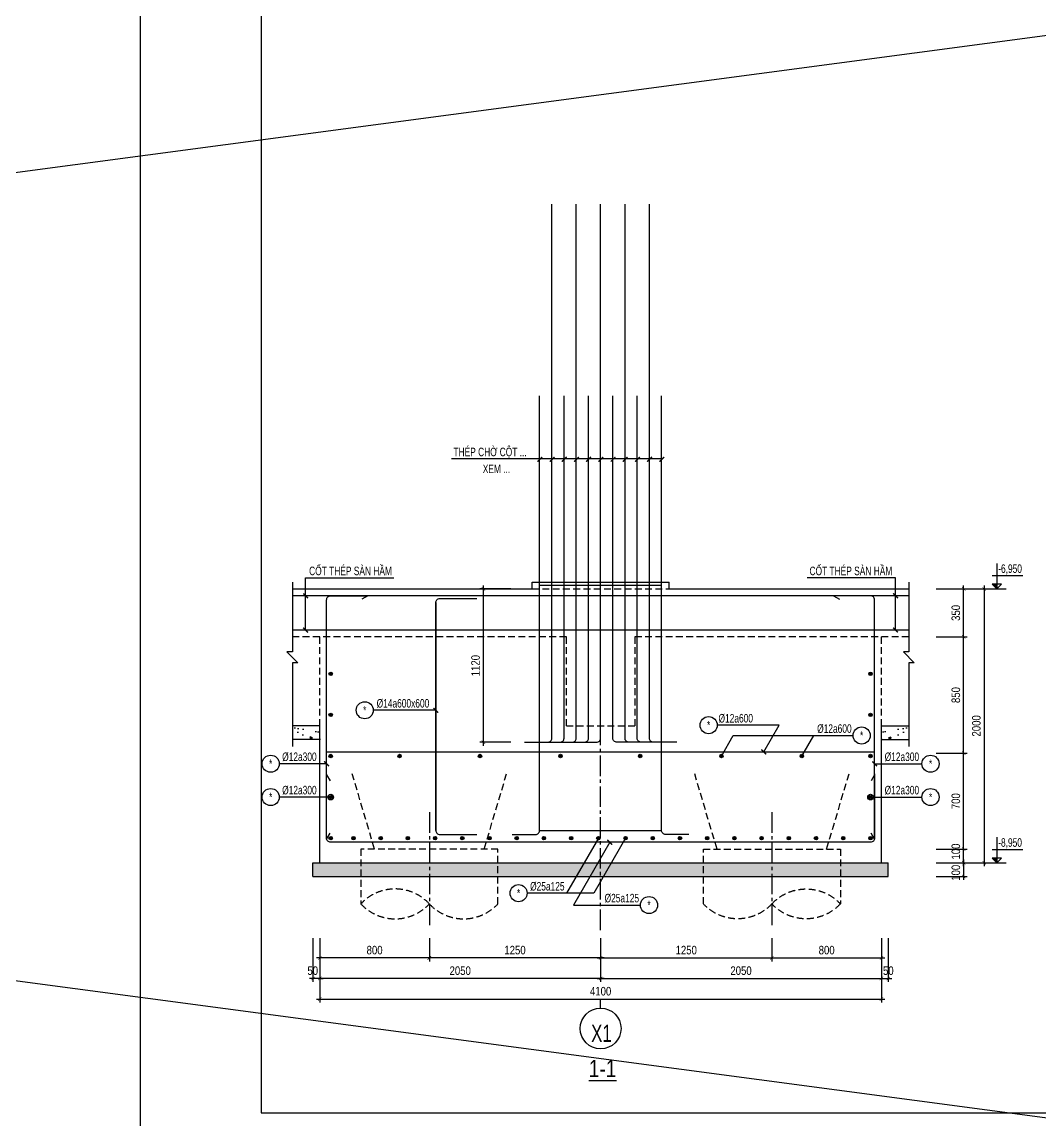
# Model space of a CAD drawing. Extents: x 71 to 2424299, y -14 to 1061502.
# Drawn here: x 1195875 to 1203307, y 486762 to 494781 of the extents above; entities that cross this region are included whole.
import ezdxf
from ezdxf.enums import TextEntityAlignment as Align

# ---------------------------------------------------------------- set-up
doc = ezdxf.new("R2010")
doc.units = 0
doc.header["$LTSCALE"] = 1000
doc.header["$MEASUREMENT"] = 0
doc.header["$PDMODE"] = 3
doc.linetypes.add('CENTER2', pattern=[1.125, 0.75, -0.125, 0.125, -0.125])
doc.linetypes.add('HIDDEN', pattern=[0.375, 0.25, -0.125])
doc.layers.get('0').update_dxf_attribs({"linetype": 'CONTINUOUS'})
doc.layers.get('Defpoints').update_dxf_attribs({"linetype": 'CONTINUOUS'})
for name, color, linetype in [('CDC.01.AXIS', 160, 'CENTER2'), ('CDC.02.DIM', 1, 'CONTINUOUS'), ('CDC.03.BORDER', 3, 'CONTINUOUS'), ('CDC.04.HIDDEN', 8, 'HIDDEN'), ('CDC.05.STEEL', 4, 'CONTINUOUS'), ('CDC.06.TEXT', 2, 'CONTINUOUS'), ('CDC.10.HATCH', 9, 'CONTINUOUS'), ('CDC.11.NOTE', 8, 'CONTINUOUS'), ('CDC.12.PILE', 7, 'CONTINUOUS'), ('CDC.14.STEELNUM', 9, 'CONTINUOUS'), ('KCS_CHI', 1, 'CONTINUOUS')]:
    doc.layers.add(name, color=color, linetype=linetype)
doc.styles.add('ARIAL', font='arial.ttf', dxfattribs={"width": 0.8})
doc.dimstyles.new('25', dxfattribs={"dimscale": 25, "dimtxt": 2.5, "dimasz": 1, "dimexe": 1, "dimexo": 0, "dimgap": 1, "dimtad": 1, "dimdec": 0, "dimdsep": 46, "dimtxsty": 'ARIAL', "dimblk": 'ARCHTICK', "dimcen": 1, "dimdle": 1, "dimclrd": 256, "dimclre": 256, "dimclrt": 2, "dimadec": 0, "dimazin": 0, "dimtfac": 0.00072, "dimtdec": 0, "dimtix": 1, "dimtmove": 2, "dimatfit": 3, "dimldrblk": 'ARCHTICK', "dimfxl": 1, "dimtolj": 1, "dimarcsym": 0})

# ---------------------------------------------------------------- blocks, each defined once
blk = doc.blocks.new('_ArchTick')
at = {"color": 0, "linetype": 'ByBlock', "const_width": 0.15}
blk.add_lwpolyline([(-0.5, -0.5), (0.5, 0.5)], dxfattribs=at)
blk = doc.blocks.new('*D1967')
at = {"layer": 'CDC.02.DIM', "lineweight": -2, "transparency": 16777216}
for p, q in [((1202549.1, 488640.5), (1202774.1, 488640.5)), ((1202749.1, 488665.5), (1202749.1, 488515.5)), ((1202549.1, 488540.5), (1202774.1, 488540.5))]:
    blk.add_line(p, q, dxfattribs=at)
at = {"layer": 'Defpoints', "color": 0, "transparency": 16777216}
for p in [(1202549.1, 488640.5), (1202549.1, 488540.5), (1202749.1, 488540.5)]:
    blk.add_point(p, dxfattribs=at)
at = {"layer": 'CDC.02.DIM', "lineweight": -2, "transparency": 16777216, "xscale": 25, "yscale": 25, "zscale": 25}
for p, rotation in [((1202749.1, 488640.5), 90), ((1202749.1, 488540.5), 270)]:
    blk.add_blockref('_ArchTick', p, dxfattribs=dict(at, rotation=rotation))
at = {"layer": 'CDC.02.DIM', "color": 2, "transparency": 16777216, "insert": (1202692.2, 488567.8), "char_height": 62.5, "attachment_point": 5, "rotation": 90, "style": 'ARIAL'}
blk.add_mtext('\\A1;100', dxfattribs=at)
blk = doc.blocks.new('*D1968')
at = {"layer": 'CDC.02.DIM', "lineweight": -2, "transparency": 16777216}
for p, q in [((1202749.1, 488615.5), (1202749.1, 488765.5)), ((1202549.1, 488740.5), (1202774.1, 488740.5)), ((1202549.1, 488640.5), (1202774.1, 488640.5))]:
    blk.add_line(p, q, dxfattribs=at)
at = {"layer": 'Defpoints', "color": 0, "transparency": 16777216}
for p in [(1202549.1, 488740.5), (1202749.1, 488740.5), (1202549.1, 488640.5)]:
    blk.add_point(p, dxfattribs=at)
at = {"layer": 'CDC.02.DIM', "lineweight": -2, "transparency": 16777216, "xscale": 25, "yscale": 25, "zscale": 25}
for p, rotation in [((1202749.1, 488740.5), 90), ((1202749.1, 488640.5), 270)]:
    blk.add_blockref('_ArchTick', p, dxfattribs=dict(at, rotation=rotation))
at = {"layer": 'CDC.02.DIM', "color": 2, "transparency": 16777216, "insert": (1202692.2, 488722.8), "char_height": 62.5, "attachment_point": 5, "rotation": 90, "style": 'ARIAL'}
blk.add_mtext('\\A1;100', dxfattribs=at)
blk = doc.blocks.new('*D1969')
at = {"layer": 'CDC.02.DIM', "lineweight": -2, "transparency": 16777216}
for p, q in [((1202549.1, 489440.5), (1202774.1, 489440.5)), ((1202749.1, 488715.5), (1202749.1, 489465.5)), ((1202549.1, 488740.5), (1202774.1, 488740.5))]:
    blk.add_line(p, q, dxfattribs=at)
at = {"layer": 'Defpoints', "color": 0, "transparency": 16777216}
for p in [(1202549.1, 489440.5), (1202749.1, 489440.5), (1202549.1, 488740.5)]:
    blk.add_point(p, dxfattribs=at)
at = {"layer": 'CDC.02.DIM', "lineweight": -2, "transparency": 16777216, "xscale": 25, "yscale": 25, "zscale": 25}
for p, rotation in [((1202749.1, 489440.5), 90), ((1202749.1, 488740.5), 270)]:
    blk.add_blockref('_ArchTick', p, dxfattribs=dict(at, rotation=rotation))
at = {"layer": 'CDC.02.DIM', "color": 2, "transparency": 16777216, "insert": (1202692.2, 489090.5), "char_height": 62.5, "attachment_point": 5, "rotation": 90, "style": 'ARIAL'}
blk.add_mtext('\\A1;700', dxfattribs=at)
blk = doc.blocks.new('*D1970')
at = {"layer": 'CDC.02.DIM', "lineweight": -2, "transparency": 16777216}
for p, q in [((1202549.1, 490290.5), (1202774.1, 490290.5)), ((1202749.1, 489415.5), (1202749.1, 490315.5)), ((1202549.1, 489440.5), (1202774.1, 489440.5))]:
    blk.add_line(p, q, dxfattribs=at)
at = {"layer": 'Defpoints', "color": 0, "transparency": 16777216}
for p in [(1202549.1, 490290.5), (1202749.1, 490290.5), (1202549.1, 489440.5)]:
    blk.add_point(p, dxfattribs=at)
at = {"layer": 'CDC.02.DIM', "lineweight": -2, "transparency": 16777216, "xscale": 25, "yscale": 25, "zscale": 25}
for p, rotation in [((1202749.1, 490290.5), 90), ((1202749.1, 489440.5), 270)]:
    blk.add_blockref('_ArchTick', p, dxfattribs=dict(at, rotation=rotation))
at = {"layer": 'CDC.02.DIM', "color": 2, "transparency": 16777216, "insert": (1202692.2, 489865.5), "char_height": 62.5, "attachment_point": 5, "rotation": 90, "style": 'ARIAL'}
blk.add_mtext('\\A1;850', dxfattribs=at)
blk = doc.blocks.new('*D1971')
at = {"layer": 'CDC.02.DIM', "lineweight": -2, "transparency": 16777216}
for p, q in [((1202549.1, 490640.5), (1202774.1, 490640.5)), ((1202749.1, 490265.5), (1202749.1, 490665.5)), ((1202549.1, 490290.5), (1202774.1, 490290.5))]:
    blk.add_line(p, q, dxfattribs=at)
at = {"layer": 'Defpoints', "color": 0, "transparency": 16777216}
for p in [(1202549.1, 490640.5), (1202749.1, 490640.5), (1202549.1, 490290.5)]:
    blk.add_point(p, dxfattribs=at)
at = {"layer": 'CDC.02.DIM', "lineweight": -2, "transparency": 16777216, "xscale": 25, "yscale": 25, "zscale": 25}
for p, rotation in [((1202749.1, 490640.5), 90), ((1202749.1, 490290.5), 270)]:
    blk.add_blockref('_ArchTick', p, dxfattribs=dict(at, rotation=rotation))
at = {"layer": 'CDC.02.DIM', "color": 2, "transparency": 16777216, "insert": (1202692.2, 490465.5), "char_height": 62.5, "attachment_point": 5, "rotation": 90, "style": 'ARIAL'}
blk.add_mtext('\\A1;350', dxfattribs=at)
blk = doc.blocks.new('*D1972')
at = {"layer": 'CDC.02.DIM', "lineweight": -2, "transparency": 16777216}
for p, q in [((1202549.1, 490640.5), (1202924.1, 490640.5)), ((1202899.1, 490665.5), (1202899.1, 488615.5)), ((1202549.1, 488640.5), (1202924.1, 488640.5))]:
    blk.add_line(p, q, dxfattribs=at)
at = {"layer": 'Defpoints', "color": 0, "transparency": 16777216}
for p in [(1202549.1, 490640.5), (1202549.1, 488640.5), (1202899.1, 488640.5)]:
    blk.add_point(p, dxfattribs=at)
at = {"layer": 'CDC.02.DIM', "lineweight": -2, "transparency": 16777216, "xscale": 25, "yscale": 25, "zscale": 25}
for p, rotation in [((1202899.1, 490640.5), 90), ((1202899.1, 488640.5), 270)]:
    blk.add_blockref('_ArchTick', p, dxfattribs=dict(at, rotation=rotation))
at = {"layer": 'CDC.02.DIM', "color": 2, "transparency": 16777216, "insert": (1202842.2, 489640.5), "char_height": 62.5, "attachment_point": 5, "rotation": 90, "style": 'ARIAL'}
blk.add_mtext('\\A1;2000', dxfattribs=at)
blk = doc.blocks.new('*D1973')
at = {"layer": 'CDC.02.DIM', "lineweight": -2, "transparency": 16777216}
for p, q in [((1198049.1, 488090.5), (1198049.1, 487770.7)), ((1200099.1, 488090.5), (1200099.1, 487770.7)), ((1200124.1, 487795.7), (1198024.1, 487795.7))]:
    blk.add_line(p, q, dxfattribs=at)
at = {"layer": 'Defpoints', "color": 0, "transparency": 16777216}
for p in [(1198049.1, 488090.5), (1200099.1, 488090.5), (1198049.1, 487795.7)]:
    blk.add_point(p, dxfattribs=at)
at = {"layer": 'CDC.02.DIM', "lineweight": -2, "transparency": 16777216, "xscale": 25, "yscale": 25, "zscale": 25, "rotation": 180}
blk.add_blockref('_ArchTick', (1198049.1, 487795.7), dxfattribs=at)
at = {"layer": 'CDC.02.DIM', "lineweight": -2, "transparency": 16777216, "xscale": 25, "yscale": 25, "zscale": 25}
blk.add_blockref('_ArchTick', (1200099.1, 487795.7), dxfattribs=at)
at = {"layer": 'CDC.02.DIM', "color": 2, "transparency": 16777216, "insert": (1199074.1, 487852.6), "char_height": 62.5, "attachment_point": 5, "style": 'ARIAL'}
blk.add_mtext('\\A1;2050', dxfattribs=at)
blk = doc.blocks.new('*D1974')
at = {"layer": 'CDC.02.DIM', "lineweight": -2, "transparency": 16777216}
for p, q in [((1200099.1, 488090.5), (1200099.1, 487770.7)), ((1202149.1, 488090.5), (1202149.1, 487770.7)), ((1200074.1, 487795.7), (1202174.1, 487795.7))]:
    blk.add_line(p, q, dxfattribs=at)
at = {"layer": 'Defpoints', "color": 0, "transparency": 16777216}
for p in [(1200099.1, 488090.5), (1202149.1, 488090.5), (1202149.1, 487795.7)]:
    blk.add_point(p, dxfattribs=at)
at = {"layer": 'CDC.02.DIM', "lineweight": -2, "transparency": 16777216, "xscale": 25, "yscale": 25, "zscale": 25, "rotation": 180}
blk.add_blockref('_ArchTick', (1200099.1, 487795.7), dxfattribs=at)
at = {"layer": 'CDC.02.DIM', "lineweight": -2, "transparency": 16777216, "xscale": 25, "yscale": 25, "zscale": 25}
blk.add_blockref('_ArchTick', (1202149.1, 487795.7), dxfattribs=at)
at = {"layer": 'CDC.02.DIM', "color": 2, "transparency": 16777216, "insert": (1201124.1, 487852.6), "char_height": 62.5, "attachment_point": 5, "style": 'ARIAL'}
blk.add_mtext('\\A1;2050', dxfattribs=at)
blk = doc.blocks.new('*D1975')
at = {"layer": 'CDC.02.DIM', "lineweight": -2, "transparency": 16777216}
for p, q in [((1198049.1, 488090.5), (1198049.1, 487620.7)), ((1202149.1, 488090.5), (1202149.1, 487620.7)), ((1198024.1, 487645.7), (1202174.1, 487645.7))]:
    blk.add_line(p, q, dxfattribs=at)
at = {"layer": 'Defpoints', "color": 0, "transparency": 16777216}
for p in [(1198049.1, 488090.5), (1202149.1, 488090.5), (1202149.1, 487645.7)]:
    blk.add_point(p, dxfattribs=at)
at = {"layer": 'CDC.02.DIM', "lineweight": -2, "transparency": 16777216, "xscale": 25, "yscale": 25, "zscale": 25, "rotation": 180}
blk.add_blockref('_ArchTick', (1198049.1, 487645.7), dxfattribs=at)
at = {"layer": 'CDC.02.DIM', "lineweight": -2, "transparency": 16777216, "xscale": 25, "yscale": 25, "zscale": 25}
blk.add_blockref('_ArchTick', (1202149.1, 487645.7), dxfattribs=at)
at = {"layer": 'CDC.02.DIM', "color": 2, "transparency": 16777216, "insert": (1200099.1, 487702.6), "char_height": 62.5, "attachment_point": 5, "style": 'ARIAL'}
blk.add_mtext('\\A1;4100', dxfattribs=at)
blk = doc.blocks.new('*D1976')
at = {"layer": 'CDC.02.DIM', "lineweight": -2, "transparency": 16777216}
for p, q in [((1198849.1, 488090.5), (1198849.1, 487920.7)), ((1200099.1, 488090.5), (1200099.1, 487920.7)), ((1200124.1, 487945.7), (1198824.1, 487945.7))]:
    blk.add_line(p, q, dxfattribs=at)
at = {"layer": 'Defpoints', "color": 0, "transparency": 16777216}
for p in [(1198849.1, 488090.5), (1200099.1, 488090.5), (1198849.1, 487945.7)]:
    blk.add_point(p, dxfattribs=at)
at = {"layer": 'CDC.02.DIM', "lineweight": -2, "transparency": 16777216, "xscale": 25, "yscale": 25, "zscale": 25, "rotation": 180}
blk.add_blockref('_ArchTick', (1198849.1, 487945.7), dxfattribs=at)
at = {"layer": 'CDC.02.DIM', "lineweight": -2, "transparency": 16777216, "xscale": 25, "yscale": 25, "zscale": 25}
blk.add_blockref('_ArchTick', (1200099.1, 487945.7), dxfattribs=at)
at = {"layer": 'CDC.02.DIM', "color": 2, "transparency": 16777216, "insert": (1199474.1, 488002.6), "char_height": 62.5, "attachment_point": 5, "style": 'ARIAL'}
blk.add_mtext('\\A1;1250', dxfattribs=at)
blk = doc.blocks.new('*D1977')
at = {"layer": 'CDC.02.DIM', "lineweight": -2, "transparency": 16777216}
for p, q in [((1197999.1, 488090.5), (1197999.1, 487770.7)), ((1198049.1, 488090.5), (1198049.1, 487770.7)), ((1197999.1, 487795.7), (1197974.1, 487795.7)), ((1198049.1, 487795.7), (1197999.1, 487795.7)), ((1198049.1, 487795.7), (1198074.1, 487795.7))]:
    blk.add_line(p, q, dxfattribs=at)
at = {"layer": 'Defpoints', "color": 0, "transparency": 16777216}
for p in [(1197999.1, 488090.5), (1198049.1, 488090.5), (1197999.1, 487795.7)]:
    blk.add_point(p, dxfattribs=at)
at = {"layer": 'CDC.02.DIM', "lineweight": -2, "transparency": 16777216, "xscale": 25, "yscale": 25, "zscale": 25}
blk.add_blockref('_ArchTick', (1197999.1, 487795.7), dxfattribs=at)
at = {"layer": 'CDC.02.DIM', "lineweight": -2, "transparency": 16777216, "xscale": 25, "yscale": 25, "zscale": 25, "rotation": 180}
blk.add_blockref('_ArchTick', (1198049.1, 487795.7), dxfattribs=at)
at = {"layer": 'CDC.02.DIM', "color": 2, "transparency": 16777216, "insert": (1197997.6, 487852.6), "char_height": 62.5, "attachment_point": 5, "style": 'ARIAL'}
blk.add_mtext('\\A1;50', dxfattribs=at)
blk = doc.blocks.new('*D1978')
at = {"layer": 'CDC.02.DIM', "lineweight": -2, "transparency": 16777216}
for p, q in [((1200099.1, 488090.5), (1200099.1, 487920.7)), ((1201349.1, 488090.5), (1201349.1, 487920.7)), ((1200074.1, 487945.7), (1201374.1, 487945.7))]:
    blk.add_line(p, q, dxfattribs=at)
at = {"layer": 'Defpoints', "color": 0, "transparency": 16777216}
for p in [(1200099.1, 488090.5), (1201349.1, 488090.5), (1201349.1, 487945.7)]:
    blk.add_point(p, dxfattribs=at)
at = {"layer": 'CDC.02.DIM', "lineweight": -2, "transparency": 16777216, "xscale": 25, "yscale": 25, "zscale": 25, "rotation": 180}
blk.add_blockref('_ArchTick', (1200099.1, 487945.7), dxfattribs=at)
at = {"layer": 'CDC.02.DIM', "lineweight": -2, "transparency": 16777216, "xscale": 25, "yscale": 25, "zscale": 25}
blk.add_blockref('_ArchTick', (1201349.1, 487945.7), dxfattribs=at)
at = {"layer": 'CDC.02.DIM', "color": 2, "transparency": 16777216, "insert": (1200724.1, 488002.6), "char_height": 62.5, "attachment_point": 5, "style": 'ARIAL'}
blk.add_mtext('\\A1;1250', dxfattribs=at)
blk = doc.blocks.new('*D1979')
at = {"layer": 'CDC.02.DIM', "lineweight": -2, "transparency": 16777216}
for p, q in [((1202149.1, 488090.5), (1202149.1, 487770.7)), ((1202199.1, 488090.5), (1202199.1, 487770.7)), ((1202124.1, 487795.7), (1202224.1, 487795.7))]:
    blk.add_line(p, q, dxfattribs=at)
at = {"layer": 'Defpoints', "color": 0, "transparency": 16777216}
for p in [(1202149.1, 488090.5), (1202199.1, 488090.5), (1202199.1, 487795.7)]:
    blk.add_point(p, dxfattribs=at)
at = {"layer": 'CDC.02.DIM', "lineweight": -2, "transparency": 16777216, "xscale": 25, "yscale": 25, "zscale": 25, "rotation": 180}
blk.add_blockref('_ArchTick', (1202149.1, 487795.7), dxfattribs=at)
at = {"layer": 'CDC.02.DIM', "lineweight": -2, "transparency": 16777216, "xscale": 25, "yscale": 25, "zscale": 25}
blk.add_blockref('_ArchTick', (1202199.1, 487795.7), dxfattribs=at)
at = {"layer": 'CDC.02.DIM', "color": 2, "transparency": 16777216, "insert": (1202199.1, 487852.6), "char_height": 62.5, "attachment_point": 5, "style": 'ARIAL'}
blk.add_mtext('\\A1;50', dxfattribs=at)
blk = doc.blocks.new('C1000K')
at = {"layer": 'CDC.01.AXIS', "ltscale": 0.2}
blk.add_line((0, 370.1), (0, -474.3), dxfattribs=at)
at = {"layer": 'CDC.04.HIDDEN', "ltscale": 0.2}
for p, q in [((-400, 100), (-563.4, 650)), ((400, 100), (563.4, 650))]:
    blk.add_line(p, q, dxfattribs=at)
blk.add_lwpolyline([(500, -300), (500, 100), (-500, 100), (-500, -300)], dxfattribs=at)
blk.add_lwpolyline([(500, -300, -0.436764), (0, -300, 0.436764), (-500, -300, 0.436764), (0, -300, 0.36397)], format="xyb", dxfattribs=at)
blk = doc.blocks.new('*D1698')
at = {"layer": 'CDC.02.DIM', "lineweight": -2, "transparency": 16777216}
for p, q in [((1199443.1, 490640.5, 0), (1199218.1, 490640.5, 0)), ((1199243.1, 489495.5, 0), (1199243.1, 490665.5, 0)), ((1199443.1, 489520.5, 0), (1199218.1, 489520.5, 0))]:
    blk.add_line(p, q, dxfattribs=at)
at = {"layer": 'Defpoints', "color": 0, "transparency": 16777216}
for p in [(1199243.1, 490640.5, 0), (1199443.1, 490640.5), (1199443.1, 489520.5)]:
    blk.add_point(p, dxfattribs=at)
at = {"layer": 'CDC.02.DIM', "lineweight": -2, "transparency": 16777216, "xscale": 25, "yscale": 25, "zscale": 25}
for p, rotation in [((1199243.1, 490640.5, 0), 90), ((1199243.1, 489520.5, 0), 270)]:
    blk.add_blockref('_ArchTick', p, dxfattribs=dict(at, rotation=rotation))
at = {"layer": 'CDC.02.DIM', "color": 2, "transparency": 16777216, "insert": (1199186.2, 490080.5, 0), "char_height": 62.5, "attachment_point": 5, "rotation": 90, "style": 'ARIAL'}
blk.add_mtext('\\A1;1120', dxfattribs=at)
blk = doc.blocks.new('*D1759')
at = {"layer": 'CDC.02.DIM', "lineweight": -2, "transparency": 16777216}
for p, q in [((1198049.1, 488090.5), (1198049.1, 487920.7)), ((1198849.1, 488090.5), (1198849.1, 487920.7)), ((1198874.1, 487945.7), (1198024.1, 487945.7))]:
    blk.add_line(p, q, dxfattribs=at)
at = {"layer": 'Defpoints', "color": 0, "transparency": 16777216}
for p in [(1198049.1, 488090.5), (1198849.1, 488090.5), (1198049.1, 487945.7)]:
    blk.add_point(p, dxfattribs=at)
at = {"layer": 'CDC.02.DIM', "lineweight": -2, "transparency": 16777216, "xscale": 25, "yscale": 25, "zscale": 25, "rotation": 180}
blk.add_blockref('_ArchTick', (1198049.1, 487945.7), dxfattribs=at)
at = {"layer": 'CDC.02.DIM', "lineweight": -2, "transparency": 16777216, "xscale": 25, "yscale": 25, "zscale": 25}
blk.add_blockref('_ArchTick', (1198849.1, 487945.7), dxfattribs=at)
at = {"layer": 'CDC.02.DIM', "color": 2, "transparency": 16777216, "insert": (1198449.1, 488002.6), "char_height": 62.5, "attachment_point": 5, "style": 'ARIAL'}
blk.add_mtext('\\A1;800', dxfattribs=at)
blk = doc.blocks.new('*D1760')
at = {"layer": 'CDC.02.DIM', "lineweight": -2, "transparency": 16777216}
for p, q in [((1201349.1, 488090.5), (1201349.1, 487920.7)), ((1202149.1, 488090.5), (1202149.1, 487920.7)), ((1201324.1, 487945.7), (1202174.1, 487945.7))]:
    blk.add_line(p, q, dxfattribs=at)
at = {"layer": 'Defpoints', "color": 0, "transparency": 16777216}
for p in [(1201349.1, 488090.5), (1202149.1, 488090.5), (1202149.1, 487945.7)]:
    blk.add_point(p, dxfattribs=at)
at = {"layer": 'CDC.02.DIM', "lineweight": -2, "transparency": 16777216, "xscale": 25, "yscale": 25, "zscale": 25, "rotation": 180}
blk.add_blockref('_ArchTick', (1201349.1, 487945.7), dxfattribs=at)
at = {"layer": 'CDC.02.DIM', "lineweight": -2, "transparency": 16777216, "xscale": 25, "yscale": 25, "zscale": 25}
blk.add_blockref('_ArchTick', (1202149.1, 487945.7), dxfattribs=at)
at = {"layer": 'CDC.02.DIM', "color": 2, "transparency": 16777216, "insert": (1201749.1, 488002.6), "char_height": 62.5, "attachment_point": 5, "style": 'ARIAL'}
blk.add_mtext('\\A1;800', dxfattribs=at)
blk = doc.blocks.new('34')
at = {"color": 4, "elevation": 0}
blk.add_lwpolyline([(1087304.3, 521742.8), (1107165, 521742.8), (1107165, 536023), (1087304.3, 536023)], close=True, dxfattribs=at)
at = {"layer": 'Defpoints', "elevation": 0}
blk.add_lwpolyline([(1086424.2, 521457.2), (1086424.2, 536307.2), (1107449.2, 536307.2), (1107449.2, 521457.2), (1086424.2, 521457.2)], close=True, dxfattribs=at)

msp = doc.modelspace()

# ---------------------------------------------------------------- hatches: boundary and pattern name
at = {"layer": 'CDC.10.HATCH'}
h = msp.add_hatch(dxfattribs=at)
h.set_pattern_fill('AR-CONC', color=256, scale=25, style=0)
h.set_pattern_definition([(130, (2359572.55, -21115.67), (-179.315046, -15.688034), [18.75, -206.25]), (185, (2359572.55, -21115.67), (34.687833, 188.048033), [15, -165]), (79.5486, (2359557.61, -21116.98), (-144.627345, 172.359886), [15.935047, -175.285528]), (133.8158, (2359572.55, -21065.67), (-266.810262, -41.379754), [28.125, -309.375]), (83.3644, (2359550.32, -21069.12), (-233.665676, 243.52947), [23.90257, -262.92825]), (188.8158, (2359572.55, -21065.67), (-233.665486, 243.52965), [22.5, -247.5]), (159, (2359547.55, -21078.17), (-149.226763, -100.654723), [18.75, -206.25]), (214, (2359547.55, -21078.17), (-60.828833, 181.28751), [15, -165]), (108.5486, (2359535.12, -21086.56), (-210.055657, 80.632624), [15.935047, -175.285528]), (142.5, (2359572.55, -21115.67), (-3.0399638, 83.2234635), [0, -163, 0, -167.5, 0, -165.625]), (172.5, (2359572.55, -21115.67), (-65.7673844, 98.602928), [0, -95.5, 0, -159.25, 0, -63.125]), (212.5, (2359628.3, -21115.67), (-133.455609, -5.638718), [0, -62.5, 0, -195, 0, -258.75]), (222.5, (2359653.3, -21115.67), (-145.796542, 25.026246), [0, -81.25, 0, -129.5, 0, -183.75])])
h.paths.add_polyline_path([(1197849.08, 489640.53), (1198049.08, 489640.53), (1198049.08, 489540.53), (1197849.08, 489540.53)])
h = msp.add_hatch(dxfattribs=at)
h.set_pattern_fill('AR-CONC', color=256, scale=25, style=0)
h.set_pattern_definition([(50, (40625.61, -21115.67), (179.315046, -15.688034), [18.75, -206.25]), (355, (40625.61, -21115.67), (-34.687833, 188.048033), [15, -165]), (100.4514, (40640.56, -21116.98), (144.627345, 172.359886), [15.935047, -175.285528]), (46.1842, (40625.61, -21065.67), (266.810262, -41.379754), [28.125, -309.375]), (96.6356, (40647.85, -21069.12), (233.665676, 243.52947), [23.90257, -262.92825]), (351.1842, (40625.61, -21065.67), (233.665486, 243.52965), [22.5, -247.5]), (21, (40650.61, -21078.17), (149.226763, -100.654723), [18.75, -206.25]), (326, (40650.61, -21078.17), (60.828833, 181.28751), [15, -165]), (71.4514, (40663.05, -21086.56), (210.055657, 80.632624), [15.935047, -175.285528]), (37.5, (40625.614, -21115.67), (3.0399638, 83.2234635), [0, -163, 0, -167.5, 0, -165.625]), (7.5, (40625.61, -21115.67), (65.7673844, 98.602928), [0, -95.5, 0, -159.25, 0, -63.125]), (327.5, (40569.864, -21115.67), (133.455609, -5.638718), [0, -62.5, 0, -195, 0, -258.75]), (317.5, (40544.86, -21115.67), (145.796542, 25.026246), [0, -81.25, 0, -129.5, 0, -183.75])])
h.paths.add_polyline_path([(1202349.08, 489640.53), (1202149.08, 489640.53), (1202149.08, 489540.53), (1202349.08, 489540.53)])
h = msp.add_hatch(dxfattribs=at)
h.set_pattern_fill('AR-CONC', color=256, scale=25, style=0)
h.set_pattern_definition([(50, (87638.86, -7597.48), (179.315046, -15.688034), [18.75, -206.25]), (355, (87638.86, -7597.48), (-34.687833, 188.048033), [15, -165]), (100.4514, (87653.8, -7598.8), (144.627345, 172.359886), [15.935047, -175.285528]), (46.1842, (87638.86, -7547.48), (266.810262, -41.379754), [28.125, -309.375]), (96.6356, (87661.1, -7550.93), (233.665676, 243.52947), [23.90257, -262.92825]), (351.1842, (87638.86, -7547.48), (233.665486, 243.52965), [22.5, -247.5]), (21, (87663.86, -7559.98), (149.226763, -100.654723), [18.75, -206.25]), (326, (87663.86, -7559.98), (60.828833, 181.28751), [15, -165]), (71.4514, (87676.3, -7568.37), (210.055657, 80.632624), [15.935047, -175.285528]), (37.5, (87638.86, -7597.485), (3.0399638, 83.2234635), [0, -163, 0, -167.5, 0, -165.625]), (7.5, (87638.86, -7597.485), (65.7673844, 98.602928), [0, -95.5, 0, -159.25, 0, -63.125]), (327.5, (87583.11, -7597.485), (133.455609, -5.638718), [0, -62.5, 0, -195, 0, -258.75]), (317.5, (87558.11, -7597.48), (145.796542, 25.026246), [0, -81.25, 0, -129.5, 0, -183.75])])
h.paths.add_polyline_path([(1198349.08, 488640.53), (1197999.08, 488640.53), (1197999.08, 488540.53), (1198349.08, 488540.53)])
h.paths.add_polyline_path([(1198849.08, 488640.53), (1198349.08, 488640.53), (1198349.08, 488540.53), (1198849.08, 488540.53)])
h.paths.add_polyline_path([(1199349.08, 488640.53), (1198849.08, 488640.53), (1198849.08, 488540.53), (1199349.08, 488540.53)])
h.paths.add_polyline_path([(1199978.54, 488640.53), (1199349.08, 488640.53), (1199349.08, 488540.53), (1199920.81, 488540.53)])
h.paths.add_polyline_path([(1200079.19, 488640.53), (1199978.54, 488640.53), (1199920.81, 488540.53), (1200021.46, 488540.53)])
h.paths.add_polyline_path([(1200177.17, 488640.53), (1200079.19, 488640.53), (1200021.46, 488540.53), (1200119.43, 488540.53)])
h.paths.add_polyline_path([(1200849.08, 488640.53), (1200177.17, 488640.53), (1200119.43, 488540.53), (1200849.08, 488540.53)])
h.paths.add_polyline_path([(1201349.08, 488640.53), (1200849.08, 488640.53), (1200849.08, 488540.53), (1201349.08, 488540.53)])
h.paths.add_polyline_path([(1201849.08, 488640.53), (1201349.08, 488640.53), (1201349.08, 488540.53), (1201849.08, 488540.53)])
h.paths.add_polyline_path([(1202199.08, 488640.53), (1201849.08, 488640.53), (1201849.08, 488540.53), (1202199.08, 488540.53)])
at = {"layer": 'CDC.11.NOTE'}
for points in [[(1202991.25, 490675.53), (1202956.25, 490675.53), (1202991.25, 490640.53)], [(1202991.25, 488675.53), (1202956.25, 488675.53), (1202991.25, 488640.53)]]:
    msp.add_hatch(color=256, dxfattribs=at).paths.add_polyline_path(points)

# ---------------------------------------------------------------- linework, layer by layer
at = {"layer": 'CDC.01.AXIS', "ltscale": 0.2}
msp.add_line((1200099.08, 488148.48), (1200099.08, 491684.91), dxfattribs=at)
at = {"layer": 'CDC.03.BORDER'}
for p, q in [((1199599.08, 490690.53), (1200599.08, 490690.53)), ((1199599.08, 490640.53), (1199599.08, 490690.53)), ((1200599.08, 490640.53), (1200599.08, 490690.53)), ((1197849.08, 490640.53), (1199599.08, 490640.53)), ((1200599.08, 490640.53), (1202349.08, 490640.53)), ((1198049.08, 489640.53), (1197849.08, 489640.53)), ((1198049.08, 488640.53), (1198049.08, 489640.53)), ((1202149.08, 488640.53), (1202149.08, 489640.53)), ((1202149.08, 489640.53), (1202349.08, 489640.53))]:
    msp.add_line(p, q, dxfattribs=at)
at = {"layer": 'CDC.04.HIDDEN', "ltscale": 0.2}
for p, q in [((1199599.08, 490640.53), (1200599.08, 490640.53)), ((1199849.08, 490290.53), (1197849.08, 490290.53)), ((1198049.08, 489640.53), (1198049.08, 490290.53)), ((1199849.08, 489640.53), (1199849.08, 490290.53)), ((1202349.08, 490290.53), (1200349.08, 490290.53)), ((1200349.08, 490290.53), (1200349.08, 489640.53)), ((1202149.08, 489640.53), (1202149.08, 490290.53)), ((1199849.08, 489640.53), (1200349.08, 489640.53))]:
    msp.add_line(p, q, dxfattribs=at)
at = {"layer": 'CDC.05.STEEL', "ltscale": 0.3}
for p, q in [((1200544.08, 490665.53), (1199654.08, 490665.53)), ((1202349.08, 490590.53), (1197849.08, 490590.53)), ((1198399.08, 490590.53), (1198355.78, 490565.53)), ((1201799.08, 490590.53), (1201842.38, 490565.53)), ((1202349.08, 490340.53), (1197849.08, 490340.53)), ((1198099.08, 489450.54), (1202099.08, 489450.54)), ((1198099.08, 489282.53), (1198124.08, 489239.23)), ((1202099.08, 489282.53), (1202074.08, 489239.23)), ((1198099.08, 488812.53), (1198124.08, 488855.83)), ((1199654.08, 488877.53), (1200544.08, 488877.53)), ((1202099.08, 488812.53), (1202074.08, 488855.83))]:
    msp.add_line(p, q, dxfattribs=at)
at = {"layer": 'CDC.05.STEEL', "ltscale": 0.3, "elevation": 0}
for points in [[(1199543.08, 489520.53), (1199713.08, 489520.53, 0.4142136), (1199743.08, 489550.53), (1199743.08, 493450.53)], [(1199721.08, 489520.53), (1199891.08, 489520.53, 0.4142136), (1199921.08, 489550.53), (1199921.08, 493450.53)], [(1199899.08, 489520.53), (1200069.08, 489520.53, 0.4142136), (1200099.08, 489550.53), (1200099.08, 493450.53)], [(1200477.08, 489520.53), (1200307.08, 489520.53, -0.4142136), (1200277.08, 489550.53), (1200277.08, 493450.53)], [(1200655.08, 489520.53), (1200485.08, 489520.53, -0.4142136), (1200455.08, 489550.53), (1200455.08, 493450.53)], [(1199454.08, 488847.53), (1199624.08, 488847.53, 0.4142136), (1199654.08, 488877.53), (1199654.08, 492050.53)], [(1199632.08, 489520.53), (1199802.08, 489520.53, 0.4142136), (1199832.08, 489550.53), (1199832.08, 492050.53)], [(1199810.08, 489520.53), (1199980.08, 489520.53, 0.4142136), (1200010.08, 489550.53), (1200010.08, 492050.53)], [(1200388.08, 489520.53), (1200218.08, 489520.53, -0.4142136), (1200188.08, 489550.53), (1200188.08, 492050.53)], [(1200566.08, 489520.53), (1200396.08, 489520.53, -0.4142136), (1200366.08, 489550.53), (1200366.08, 492050.53)], [(1200744.08, 488847.53), (1200574.08, 488847.53, -0.4142136), (1200544.08, 488877.53), (1200544.08, 492050.53)], [(1198099.08, 488812.53), (1198099.08, 490560.53, -0.4142136), (1198129.08, 490590.53), (1198399.08, 490590.53)], [(1198895.71, 488877.53), (1198895.71, 490540.53, -0.4142136), (1198925.71, 490570.53), (1199195.71, 490570.53)], [(1198895.71, 490540.53), (1198895.71, 488877.53, 0.4142136), (1198925.71, 488847.53), (1199195.71, 488847.53)], [(1202099.08, 488812.53), (1202099.08, 490560.53, 0.4142136), (1202069.08, 490590.53), (1201799.08, 490590.53)], [(1202099.08, 489290.53), (1202099.08, 488820.53, -0.4142136), (1202069.08, 488790.53), (1198129.08, 488790.53, -0.4142136), (1198099.08, 488820.53), (1198099.08, 489290.53)]]:
    msp.add_lwpolyline(points, format="xyb", dxfattribs=at)
at = {"layer": 'CDC.05.STEEL', "const_width": 12.3, "elevation": 0}
for points in [[(1198128.68, 490026.69, 1), (1198128.68, 490014.38, 1)], [(1202069.49, 490026.69, -1), (1202069.49, 490014.38, -1)], [(1198128.68, 489726.69, 1), (1198128.68, 489714.38, 1)], [(1202069.49, 489726.69, -1), (1202069.49, 489714.38, -1)], [(1198128.68, 489426.69, 1), (1198128.68, 489414.38, 1)], [(1198631.39, 489426.69, 1), (1198631.39, 489414.38, 1)], [(1199218.76, 489426.69, 1), (1199218.76, 489414.38, 1)], [(1199806.13, 489426.69, 1), (1199806.13, 489414.38, 1)], [(1200388.08, 489426.69, 1), (1200388.08, 489414.38, 1)], [(1200980.86, 489426.69, 1), (1200980.86, 489414.38, 1)], [(1201568.23, 489426.69, 1), (1201568.23, 489414.38, 1)], [(1202069.49, 489426.69, -1), (1202069.49, 489414.38, -1)], [(1198128.68, 489126.69, 1), (1198128.68, 489114.38, 1)], [(1202069.49, 489126.69, -1), (1202069.49, 489114.38, -1)], [(1198128.68, 488826.69, 1), (1198128.68, 488814.38, 1)], [(1198294.88, 488826.69, 1), (1198294.88, 488814.38, 1)], [(1198493.5, 488826.69, 1), (1198493.5, 488814.38, 1)], [(1198692.12, 488826.69, 1), (1198692.12, 488814.38, 1)], [(1198890.75, 488826.69, 1), (1198890.75, 488814.38, 1)], [(1199089.37, 488826.69, 1), (1199089.37, 488814.38, 1)], [(1199287.99, 488826.69, 1), (1199287.99, 488814.38, 1)], [(1199486.61, 488826.69, 1), (1199486.61, 488814.38, 1)], [(1199685.23, 488826.69, 1), (1199685.23, 488814.38, 1)], [(1199883.85, 488826.69, 1), (1199883.85, 488814.38, 1)], [(1200082.47, 488826.69, 1), (1200082.47, 488814.38, 1)], [(1200281.09, 488826.69, 1), (1200281.09, 488814.38, 1)], [(1200479.71, 488826.69, 1), (1200479.71, 488814.38, 1)], [(1200678.33, 488826.69, 1), (1200678.33, 488814.38, 1)], [(1200876.95, 488826.69, 1), (1200876.95, 488814.38, 1)], [(1201075.57, 488826.69, 1), (1201075.57, 488814.38, 1)], [(1201274.19, 488826.69, 1), (1201274.19, 488814.38, 1)], [(1201472.81, 488826.69, 1), (1201472.81, 488814.38, 1)], [(1201671.43, 488826.69, 1), (1201671.43, 488814.38, 1)], [(1201870.06, 488826.69, 1), (1201870.06, 488814.38, 1)], [(1202069.49, 488826.69, -1), (1202069.49, 488814.38, -1)]]:
    msp.add_lwpolyline(points, format="xyb", close=True, dxfattribs=at)
at = {"layer": 'CDC.05.STEEL'}
for centre in [(1198128.68, 490020.54), (1202069.49, 490020.54), (1198128.68, 489720.54), (1202069.49, 489720.54), (1198128.68, 489420.54), (1198631.39, 489420.54), (1199218.76, 489420.54), (1199806.13, 489420.54), (1200388.08, 489420.54), (1200980.86, 489420.54), (1201568.23, 489420.54), (1202069.49, 489420.54), (1198128.68, 489120.54), (1202069.49, 489120.54), (1198128.68, 488820.54), (1198294.88, 488820.54), (1198493.5, 488820.54), (1198692.12, 488820.54), (1198890.75, 488820.54), (1199089.37, 488820.54), (1199287.99, 488820.54), (1199486.61, 488820.54), (1199685.23, 488820.54), (1199883.85, 488820.54), (1200082.47, 488820.54), (1200281.09, 488820.54), (1200479.71, 488820.54), (1200678.33, 488820.54), (1200876.95, 488820.54), (1201075.57, 488820.54), (1201274.19, 488820.54), (1201472.81, 488820.54), (1201671.43, 488820.54), (1201870.06, 488820.54), (1202069.49, 488820.54)]:
    msp.add_circle(centre, 12.53, dxfattribs=at)
at = {"layer": 'CDC.11.NOTE'}
for p, q in [((1202991.25, 490826.83), (1202991.25, 490640.53)), ((1202956.44, 490738.02), (1203181.51, 490738.02)), ((1202924.08, 490640.53), (1203058.41, 490640.53)), ((1198895.71, 489754.51), (1198439.89, 489754.51)), ((1198049.08, 489540.53), (1197849.08, 489540.53)), ((1202149.08, 489540.53), (1202349.08, 489540.53)), ((1198098.68, 489364.17), (1197753.17, 489364.17)), ((1202099.49, 489364.17), (1202444.99, 489364.17)), ((1198128.68, 489120.54), (1197753.17, 489120.54)), ((1202069.49, 489120.54), (1202444.99, 489120.54)), ((1202991.25, 488826.83), (1202991.25, 488640.53)), ((1202956.44, 488738.02), (1203181.51, 488738.02)), ((1197999.08, 488540.53), (1197999.08, 488640.53)), ((1197999.08, 488640.53), (1202199.08, 488640.53)), ((1202199.08, 488540.53), (1202199.08, 488640.53)), ((1202924.08, 488640.53), (1203058.41, 488640.53)), ((1197999.08, 488540.53), (1202199.08, 488540.53)), ((1200099.08, 487579.78), (1200099.08, 487645.7))]:
    msp.add_line(p, q, dxfattribs=at)
at = {"layer": 'CDC.11.NOTE', "elevation": 0}
for points in [[(1197849.08, 490690.53), (1197849.08, 490180.53), (1197809.08, 490180.53), (1197889.08, 490100.53), (1197849.08, 490100.53), (1197849.08, 489490.53)], [(1197945.94, 490340.53), (1197945.94, 490721.42), (1198590.8, 490721.42)], [(1202252.23, 490340.53), (1202252.23, 490721.42), (1201607.37, 490721.42)], [(1202349.08, 490690.53), (1202349.08, 490180.53), (1202309.08, 490180.53), (1202389.08, 490100.53), (1202349.08, 490100.53), (1202349.08, 489490.53)], [(1202956.25, 490675.53), (1202991.25, 490640.53), (1203026.25, 490675.53), (1202956.25, 490675.53)], [(1201290.1, 489450.54), (1201402.74, 489645.64), (1200950.01, 489645.64)], [(1200980.86, 489420.54), (1201067.25, 489570.16), (1201941.8, 489570.16)], [(1201568.23, 489420.54), (1201654.61, 489570.16), (1201941.8, 489570.16)], [(1200082.47, 488820.54), (1199850.41, 488418.59), (1199562.91, 488418.59)], [(1200281.09, 488820.54), (1200049.03, 488418.59), (1199562.91, 488418.59)], [(1200165.8, 488790.54), (1199901.02, 488331.93), (1200390.02, 488331.93)], [(1202956.25, 488675.53), (1202991.25, 488640.53), (1203026.25, 488675.53), (1202956.25, 488675.53)]]:
    msp.add_lwpolyline(points, dxfattribs=at)
at = {"layer": 'CDC.11.NOTE', "const_width": 10, "elevation": 0}
for points in [[(1197928.77, 490607.7), (1197963.1, 490573.37)], [(1202235.07, 490607.7), (1202269.39, 490573.37)], [(1197928.77, 490357.7), (1197963.1, 490323.37)], [(1202235.07, 490357.7), (1202269.39, 490323.37)], [(1198878.55, 489771.67), (1198912.87, 489737.35)], [(1201272.93, 489467.7), (1201307.26, 489433.37)], [(1198081.51, 489381.33), (1198115.84, 489347.01)], [(1202082.33, 489381.33), (1202116.65, 489347.01)], [(1200148.64, 488807.7), (1200182.96, 488773.37)]]:
    msp.add_lwpolyline(points, dxfattribs=at)
at = {"layer": 'CDC.11.NOTE'}
for centre, radius in [((1198128.68, 489120.54), 20.61), ((1202069.49, 489120.54), 20.61), ((1200099.08, 487430.64), 149.14)]:
    msp.add_circle(centre, radius, dxfattribs=at)
at = {"layer": 'CDC.14.STEELNUM'}
for centre in [(1198377.39, 489754.51), (1200887.51, 489645.64), (1202004.3, 489570.16), (1197690.67, 489364.17), (1202507.49, 489364.17), (1197690.67, 489120.54), (1202507.49, 489120.54), (1199500.41, 488418.59), (1200452.52, 488331.93)]:
    msp.add_circle(centre, 62.5, dxfattribs=at)
at = {"layer": 'Defpoints', "color": 1}
for p, q in [((1082950, 502800), (1264360, 478660)), ((1264360, 502800), (1082950, 478660))]:
    msp.add_line(p, q, dxfattribs=at)
at = {"layer": 'KCS_CHI'}
msp.add_line((1200544.08, 491590.18, 0), (1199010.24, 491590.18, 0), dxfattribs=at)
at = {"layer": 'KCS_CHI', "const_width": 10, "elevation": 0}
for points in [[(1199672.95, 491604.4), (1199638.62, 491570.07)], [(1199761.95, 491604.4), (1199727.62, 491570.07)], [(1199850.95, 491604.4), (1199816.62, 491570.07)], [(1199939.95, 491604.4), (1199905.62, 491570.07)], [(1200028.95, 491604.4), (1199994.62, 491570.07)], [(1200117.95, 491604.4), (1200083.62, 491570.07)], [(1200206.95, 491604.4), (1200172.62, 491570.07)], [(1200295.95, 491604.4), (1200261.62, 491570.07)], [(1200384.95, 491604.4), (1200350.62, 491570.07)], [(1200473.95, 491604.4), (1200439.62, 491570.07)], [(1200562.95, 491604.4), (1200528.62, 491570.07)]]:
    msp.add_lwpolyline(points, dxfattribs=at)

# ---------------------------------------------------------------- block references
at = {"layer": 'CDC.03.BORDER'}
msp.add_blockref('34', (110316.09, -34927.16), dxfattribs=at)
at = {"layer": 'CDC.12.PILE'}
msp.add_blockref('C1000K', (1198849.08, 488640.53), dxfattribs=at)
at = {"layer": 'CDC.12.PILE', "xscale": -1}
msp.add_blockref('C1000K', (1201349.08, 488640.53), dxfattribs=at)

# ---------------------------------------------------------------- texts
at = {"layer": 'CDC.06.TEXT', "style": 'ARIAL'}
for s, height, width, p in [('THÉP CHỜ CỘT ...', 62.5, 0.7, (1199292.09, 491640.95, 0)), ('XEM ...', 62.5, 0.7, (1199338.97, 491517.44, 0)), ('CỐT THÉP SÀN HẦM', 62.5, 0.7, (1198273.55, 490772.2)), ('CỐT THÉP SÀN HẦM', 62.5, 0.7, (1201926.2, 490772.2)), ('-6,950', 62.5, 0.7, (1203088.07, 490788.79)), ('%%C14a600x600', 62.5, 0.7, (1198656.35, 489805.28)), ('%%C12a600', 62.5, 0.7, (1201085.59, 489696.41)), ('%%C12a600', 62.5, 0.7, (1201805.69, 489620.93)), ('%%C12a300', 62.5, 0.7, (1197900.34, 489414.94)), ('%%C12a300', 62.5, 0.7, (1202298.28, 489414.94)), ('%%C12a300', 62.5, 0.7, (1197900.34, 489171.31)), ('%%C12a300', 62.5, 0.7, (1202298.28, 489171.31)), ('-8,950', 62.5, 0.7, (1203088.07, 488788.79)), ('%%C25a125', 62.5, 0.7, (1199710.07, 488469.36)), ('%%C25a125', 62.5, 0.7, (1200253.91, 488382.7)), ('%%U1-1', 125, 0.8, (1200112.99, 487137.86))]:
    msp.add_text(s, height=height, dxfattribs=dict(at, width=width)).set_placement(p, align=Align.MIDDLE_CENTER)
at = {"layer": 'CDC.06.TEXT', "insert": (1200105, 487332.97), "char_height": 125, "width": 116.16, "attachment_point": 8, "line_spacing_factor": 0.938532}
msp.add_mtext('{\\fArial|b0|i0|c0|p34;\\W0.7;X1}', dxfattribs=at)
at = {"layer": 'CDC.14.STEELNUM', "style": 'ARIAL', "width": 0.7}
for p in [(1198377.39, 489754.51), (1200887.51, 489645.64), (1202004.3, 489570.16), (1197690.64, 489364.17), (1202507.46, 489364.17), (1197690.64, 489120.54), (1202507.46, 489120.54), (1199500.41, 488418.59), (1200452.52, 488331.93)]:
    msp.add_text('*', height=62.5, dxfattribs=at).set_placement(p, align=Align.MIDDLE_CENTER)

# ---------------------------------------------------------------- dimensions: what is measured, and where the dimension line sits
at = {"layer": 'CDC.02.DIM'}
for base, p1, p2, angle, picture, middle in [((1199243.08, 490640.53, 0), (1199443.08, 489520.53), (1199443.08, 490640.53), 90, '*D1698', (1199186.17, 490080.53, 0)), ((1202749.08, 490640.53), (1202549.08, 490290.53), (1202549.08, 490640.53), 90, '*D1971', (1202692.15, 490465.53)), ((1202899.08, 488640.53), (1202549.08, 490640.53), (1202549.08, 488640.53), 90, '*D1972', (1202842.17, 489640.53)), ((1202749.08, 490290.53), (1202549.08, 489440.54), (1202549.08, 490290.53), 90, '*D1970', (1202692.17, 489865.53)), ((1202749.08, 489440.54), (1202549.08, 488740.53), (1202549.08, 489440.54), 90, '*D1969', (1202692.17, 489090.53)), ((1201349.08, 487945.7), (1200099.08, 488090.53), (1201349.08, 488090.53), 180, '*D1978', (1200724.08, 488002.61)), ((1202149.08, 487945.7), (1201349.08, 488090.53), (1202149.08, 488090.53), 180, '*D1760', (1201749.08, 488002.61))]:
    dim = msp.add_linear_dim(base=base, p1=p1, p2=p2, angle=angle, dimstyle='25', dxfattribs=at)
    dim.commit()
    dim.dimension.update_dxf_attribs({"geometry": picture, "text_midpoint": middle})
for base, p2, picture, middle in [((1202749.08, 488740.53), (1202549.08, 488740.53), '*D1968', (1202692.17, 488722.81)), ((1202749.08, 488540.53), (1202549.08, 488540.53), '*D1967', (1202692.17, 488567.83))]:
    dim = msp.add_linear_dim(base=base, p1=(1202549.08, 488640.53), p2=p2, angle=90, dimstyle='25', dxfattribs=at)
    dim.commit()
    dim.dimension.update_dxf_attribs({"geometry": picture, "text_midpoint": middle, "dimtype": 160})
for base, p1, p2, picture, middle in [((1197999.08, 487795.7), (1198049.08, 488090.53), (1197999.08, 488090.53), '*D1977', (1197997.64, 487852.61)), ((1202199.08, 487795.7), (1202149.08, 488090.53), (1202199.08, 488090.53), '*D1979', (1202199.08, 487852.61))]:
    dim = msp.add_linear_dim(base=base, p1=p1, p2=p2, dimstyle='25', dxfattribs=at)
    dim.commit()
    dim.dimension.update_dxf_attribs({"geometry": picture, "text_midpoint": middle, "dimtype": 160})
for base, p1, p2, picture, middle in [((1198049.08, 487795.7), (1200099.08, 488090.53), (1198049.08, 488090.53), '*D1973', (1199074.08, 487852.61)), ((1202149.08, 487645.7), (1198049.08, 488090.53), (1202149.08, 488090.53), '*D1975', (1200099.08, 487702.61)), ((1198049.08, 487945.7), (1198849.08, 488090.53), (1198049.08, 488090.53), '*D1759', (1198449.08, 488002.61)), ((1198849.08, 487945.7), (1200099.08, 488090.53), (1198849.08, 488090.53), '*D1976', (1199474.08, 488002.61)), ((1202149.08, 487795.7), (1200099.08, 488090.53), (1202149.08, 488090.53), '*D1974', (1201124.08, 487852.61))]:
    dim = msp.add_linear_dim(base=base, p1=p1, p2=p2, dimstyle='25', dxfattribs=at)
    dim.commit()
    dim.dimension.update_dxf_attribs({"geometry": picture, "text_midpoint": middle})

doc.saveas('drawing.dxf')
